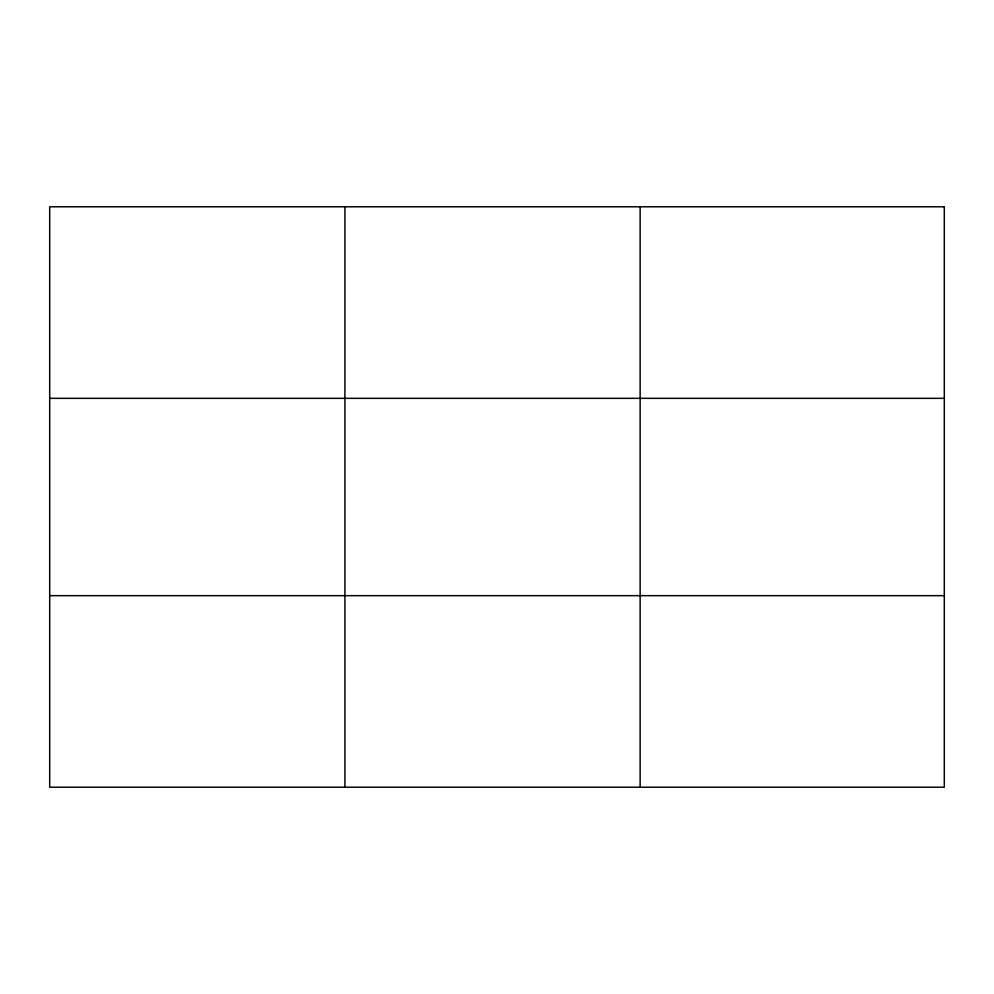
<?xml version="1.0" encoding="UTF-8"?>
<svg xmlns="http://www.w3.org/2000/svg" width="994" height="994" viewBox="0 0 994 994"><rect width="100%" height="100%" fill="white"/><g stroke="black" fill="none" stroke-linecap="round" stroke-linejoin="round"><path stroke-width="1.49" d="M344.918 206.789L344.918 787.211M640.136 206.789L640.136 787.211M49.7 398.333L944.3 398.333M49.7 595.667L944.3 595.667M944.3 206.789L944.3 787.211L49.7 787.211L49.7 206.789L944.3 206.789"/></g></svg>
